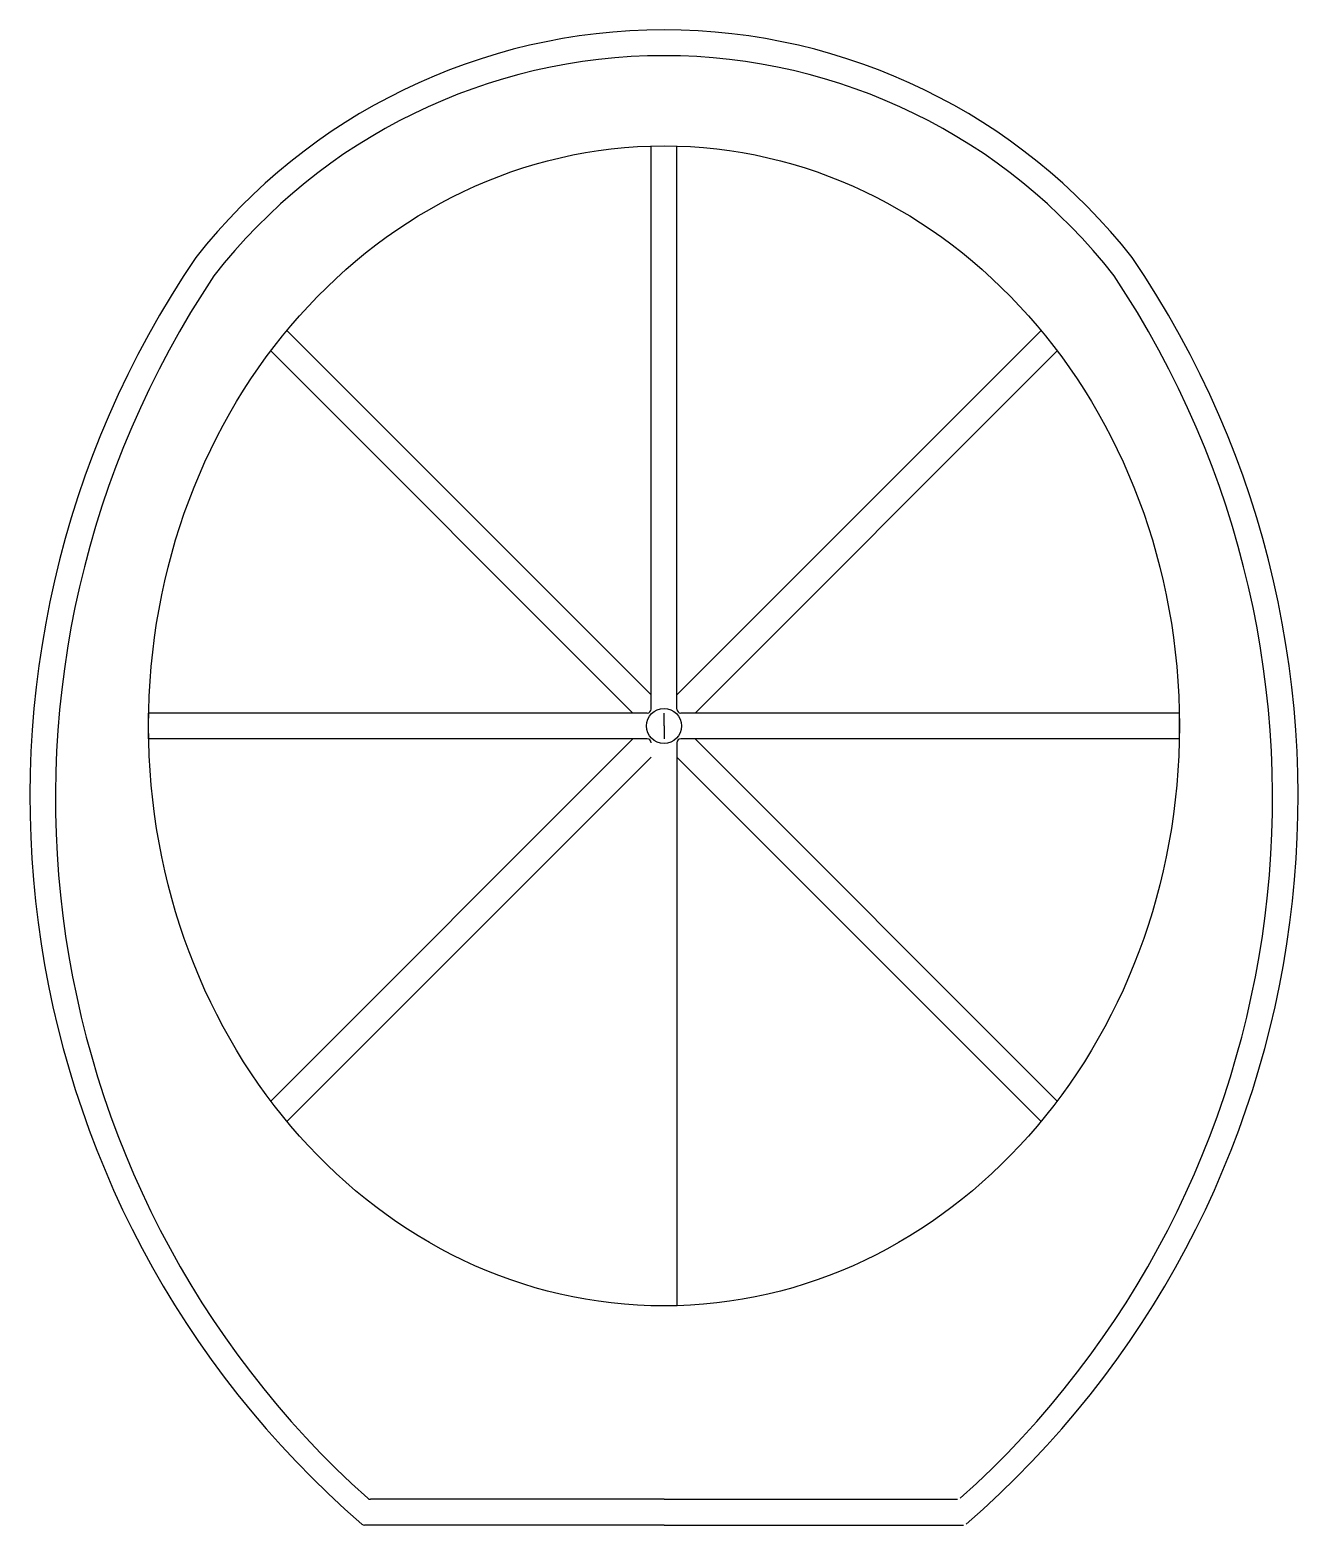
# Model space of a CAD drawing. Header units: inches. Extents: x -246 to 246, y -310 to 270.
import ezdxf

# ---------------------------------------------------------------- set-up
doc = ezdxf.new("R2010")
doc.units = ezdxf.units.IN
doc.header["$MEASUREMENT"] = 0

msp = doc.modelspace()

# ---------------------------------------------------------------- linework, layer by layer
for p, q in [((-5, 6.54), (-5, 225)), ((5, 6.54), (5, 225)), ((-146.32, 153.39), (-5, 12.07)), ((146.32, 153.39), (5, 12.07)), ((-152.56, 145.49), (-12.07, 5)), ((152.56, 145.49), (12.07, 5)), ((-200, -5), (-200, 5)), ((-6.54, 5), (-200, 5)), ((0, 0), (0, 5)), ((0, 0), (0, -5)), ((200, 5), (6.54, 5)), ((200, -5), (200, 5)), ((-6.54, -5), (-200, -5)), ((-12.07, -5), (-152.56, -145.49)), ((200, -5), (6.54, -5)), ((12.07, -5), (152.56, -145.49)), ((5, -6.54), (5, -225)), ((-5, -12.07), (-146.32, -153.39)), ((5, -12.07), (146.32, -153.39)), ((0, -300), (-113.94, -300)), ((0, -300), (113.94, -300)), ((0, -310), (-116.18, -310)), ((0, -310), (116.18, -310))]:
    msp.add_line(p, q)
msp.add_circle((0, 0), 6.77)
for centre, radius, start, end in [((0, 38.99), 231.01, 90, 141.85534), ((0, 38.99), 231.01, 38.14466, 90), ((0, 38.8), 221.2, 90, 142.12512), ((0, 38.8), 221.2, 37.87488, 90), ((126.79, -27.72), 372.82, 145.83033, 229.12611), ((-126.79, -27.72), 372.82, 310.87389, 34.16967), ((128.8, -28.09), 364.89, 146.25436, 228.0819), ((-128.8, -28.09), 364.89, 311.9181, 33.74564), ((-6.54, 6.54), 1.54, 270, 0), ((6.54, 6.54), 1.54, 180, 270), ((-6.54, -6.54), 1.54, 0, 90), ((6.54, -6.54), 1.54, 90, 180), ((-113.94, -298.46), 1.54, 228.0819, 270), ((-116.18, -308.46), 1.54, 229.12611, 270)]:
    msp.add_arc(centre, radius, start, end)
msp.add_ellipse((0, 0), major_axis=(0, 225), ratio=0.888889)

doc.saveas('drawing.dxf')
